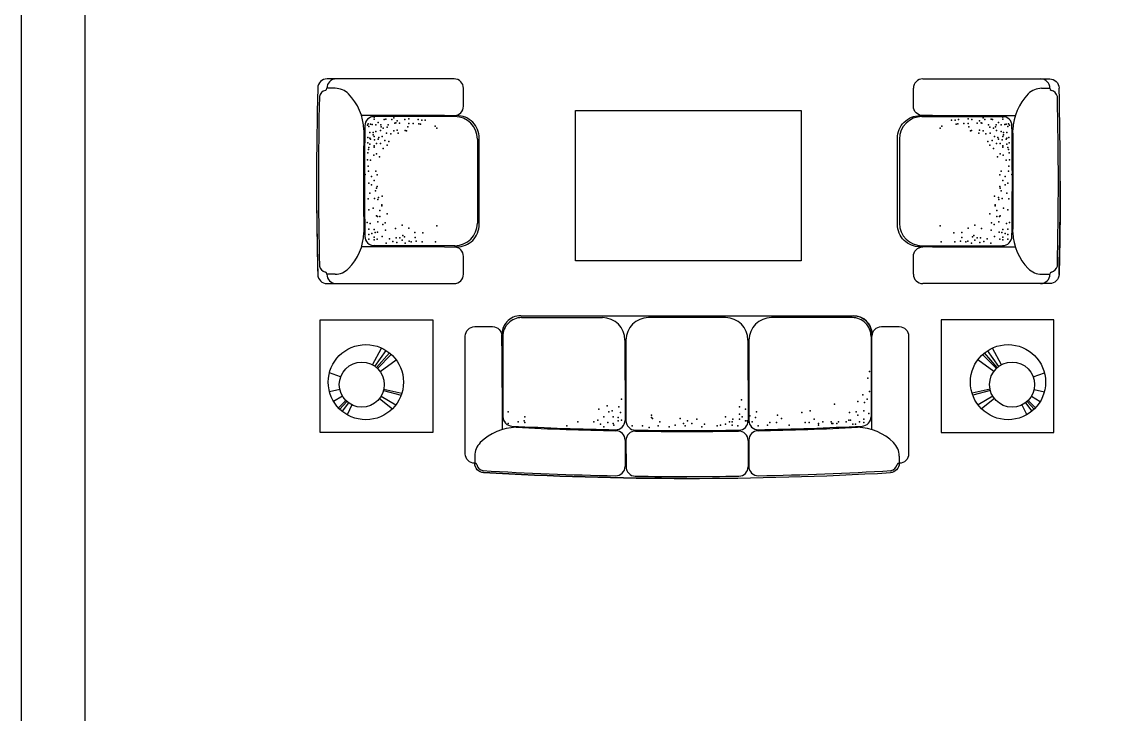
# Model space of a CAD drawing. Header units: inches. Extents: x 4.9 to 47.4, y 12.3 to 37.1.
# Drawn here: x 26.44 to 32.21, y 15.97 to 19.66 of the extents above; entities that cross this region are included whole.
import ezdxf

# ---------------------------------------------------------------- set-up
doc = ezdxf.new("R2010")
doc.units = ezdxf.units.IN
doc.header["$MEASUREMENT"] = 0
doc.layers.add('02', color=2, linetype='Continuous')
doc.layers.add('kadrbm', color=4, linetype='Continuous')

# ---------------------------------------------------------------- blocks, each defined once
blk = doc.blocks.new('kadrbm')
at = {"layer": 'kadrbm', "color": 4}
blk.add_lwpolyline([(0, 0), (0, 24.7972), (21, 24.7972), (21, 0), (0, 0)], close=True, dxfattribs=at)
blk.add_lwpolyline([(20.6631, 0.3257), (20.6631, 24.4603), (0.3369, 24.4603), (0.3369, 0.3257), (20.6631, 0.3257)], dxfattribs=at)

msp = doc.modelspace()

# ---------------------------------------------------------------- linework, layer by layer
at = {"layer": '02'}
for p, q in [((28.1109, 19.3006, -0.1), (28.0667, 19.3006, -0.1)), ((31.8721, 19.3006, -0.1), (31.9164, 19.3006, -0.1)), ((28.6923, 19.1555, -0.1), (28.2513, 19.1551, -0.1)), ((28.7482, 19.1502, -0.1), (28.3189, 19.1507, -0.1)), ((28.6923, 19.1555, -0.1), (28.7582, 19.1555, -0.1)), ((31.2908, 19.1555, -0.1), (31.2249, 19.1555, -0.1)), ((31.2349, 19.1502, -0.1), (31.6641, 19.1507, -0.1)), ((31.2908, 19.1555, -0.1), (31.7317, 19.1551, -0.1)), ((28.8682, 19.0302, -0.1), (28.8682, 18.5826, -0.1)), ((31.1149, 19.0302, -0.1), (31.1149, 18.5826, -0.1)), ((28.6923, 18.4558, -0.1), (28.2513, 18.4562, -0.1)), ((28.7482, 18.4626, -0.1), (28.3189, 18.463, -0.1)), ((28.6923, 18.4558, -0.1), (28.7582, 18.4558, -0.1)), ((31.2908, 18.4558, -0.1), (31.2249, 18.4558, -0.1)), ((31.2349, 18.4626, -0.1), (31.6642, 18.463, -0.1)), ((31.2908, 18.4558, -0.1), (31.7317, 18.4562, -0.1)), ((28.1109, 18.3108, -0.1), (28.0667, 18.3108, -0.1)), ((31.8721, 18.3108, -0.1), (31.9164, 18.3108, -0.1)), ((29.1037, 18.0796, -0.1), (29.5338, 18.0796, -0.1)), ((30.1888, 18.0796, -0.1), (29.7788, 18.0796, -0.1)), ((30.8638, 18.0796, -0.1), (30.4338, 18.0796, -0.1)), ((28.9988, 17.9296, -0.1), (28.9988, 17.9896, -0.1)), ((30.9687, 17.4828, -0.1), (30.9687, 17.9896, -0.1)), ((28.9988, 17.9296, -0.1), (28.9992, 17.4829, -0.1)), ((29.0037, 17.9795, -0.1), (29.0042, 17.5516, -0.1)), ((29.6538, 17.9596, -0.1), (29.6542, 17.5323, -0.1)), ((29.6588, 17.9596, -0.1), (29.6592, 17.5304, -0.1)), ((30.3088, 17.9596, -0.1), (30.3092, 17.5304, -0.1)), ((30.3138, 17.9596, -0.1), (30.3133, 17.5323, -0.1)), ((30.9638, 17.9795, -0.1), (30.9638, 17.5516, -0.1)), ((28.3097, 17.8283, -0.1), (28.3579, 17.9176, -0.1)), ((28.323, 17.82, -0.1), (28.3833, 17.9036, -0.1)), ((28.3315, 17.8133, -0.1), (28.3997, 17.8918, -0.1)), ((28.3365, 17.8087, -0.1), (28.4094, 17.8835, -0.1)), ((31.631, 17.8087, -0.1), (31.5581, 17.8835, -0.1)), ((31.6361, 17.8133, -0.1), (31.5678, 17.8918, -0.1)), ((31.6446, 17.82, -0.1), (31.5842, 17.9036, -0.1)), ((31.6578, 17.8283, -0.1), (31.6096, 17.9176, -0.1)), ((28.35, 17.793, -0.1), (28.4353, 17.8547, -0.1)), ((31.6176, 17.793, -0.1), (31.5322, 17.8547, -0.1)), ((28.1402, 17.7644, -0.1), (28.081, 17.7863, -0.1)), ((31.8274, 17.7644, -0.1), (31.8866, 17.7863, -0.1)), ((28.1355, 17.6969, -0.1), (28.0811, 17.6849, -0.1)), ((28.3701, 17.6979, -0.1), (28.4658, 17.6776, -0.1)), ((31.5974, 17.6979, -0.1), (31.5017, 17.6776, -0.1)), ((31.832, 17.6969, -0.1), (31.8864, 17.6849, -0.1)), ((28.1498, 17.6611, -0.1), (28.103, 17.633, -0.1)), ((28.1674, 17.6383, -0.1), (28.1282, 17.5995, -0.1)), ((28.3468, 17.6482, -0.1), (28.4154, 17.5939, -0.1)), ((28.3557, 17.6611, -0.1), (28.4335, 17.6145, -0.1)), ((28.3685, 17.6914, -0.1), (28.4619, 17.666, -0.1)), ((31.599, 17.6914, -0.1), (31.5056, 17.666, -0.1)), ((31.6119, 17.6611, -0.1), (31.534, 17.6145, -0.1)), ((31.6207, 17.6482, -0.1), (31.5521, 17.5939, -0.1)), ((31.8001, 17.6383, -0.1), (31.8394, 17.5995, -0.1)), ((31.8177, 17.6611, -0.1), (31.8646, 17.633, -0.1)), ((28.1729, 17.6331, -0.1), (28.1359, 17.5916, -0.1)), ((28.1815, 17.6262, -0.1), (28.148, 17.5809, -0.1)), ((28.2005, 17.6147, -0.1), (28.1752, 17.5622, -0.1)), ((31.767, 17.6147, -0.1), (31.7924, 17.5622, -0.1)), ((31.7861, 17.6262, -0.1), (31.8195, 17.5809, -0.1)), ((31.7946, 17.6331, -0.1), (31.8316, 17.5916, -0.1)), ((29.6543, 17.4273, -0.1), (29.6544, 17.2873, -0.1)), ((29.6593, 17.4253, -0.1), (29.6594, 17.2853, -0.1)), ((30.3093, 17.4254, -0.1), (30.3094, 17.2854, -0.1)), ((30.3132, 17.4273, -0.1), (30.3131, 17.2873, -0.1)), ((28.8538, 17.3425, -0.1), (28.8538, 17.3043, -0.1)), ((31.1138, 17.3425, -0.1), (31.1138, 17.304, -0.1)), ((31.1138, 17.304, -0.1), (31.1138, 17.304, -0.1))]:
    msp.add_line(p, q, dxfattribs=at)
at = {"layer": '02', "elevation": -0.1}
for points in [[(28.7441, 19.3506), (28.0683, 19.3506, 0.406633), (28.0183, 19.3019, 0.006524)], [(31.239, 19.3506), (31.9148, 19.3506, -0.406633), (31.9648, 19.3019, -0.006524)], [(28.7441, 19.1555, 0.413919), (28.7941, 19.2055), (28.7941, 19.3006, 0.414213)], [(31.2389, 19.1555, -0.413919), (31.189, 19.2055), (31.189, 19.3006, -0.414213)], [(28.7582, 18.4558, 0.414214), (28.8782, 18.5758), (28.8782, 19.0355, 0.414214), (28.7582, 19.1555)], [(31.2249, 18.4558, -0.414214), (31.1049, 18.5758), (31.1049, 19.0355, -0.414214), (31.2249, 19.1555)], [(28.0119, 18.8057, 0.006524), (28.0183, 18.3095, 0.406633), (28.0683, 18.2608), (28.7441, 18.2608, 0.414213)], [(31.9712, 18.8057, -0.006524), (31.9648, 18.3095, -0.406633), (31.9148, 18.2608), (31.239, 18.2608, -0.414213)], [(28.7941, 18.3108), (28.7941, 18.4058, 0.413919), (28.7441, 18.4558)], [(31.189, 18.3108), (31.189, 18.4058, -0.413919), (31.2389, 18.4558)], [(29.0988, 18.0896), (30.8687, 18.0896, -0.436149), (30.9687, 17.9814, -0.413919), (31.0187, 18.0314), (31.1138, 18.0314, -0.414214), (31.1638, 17.9814), (31.1638, 17.354, -0.414214), (31.1138, 17.304, -0.397665), (31.0666, 17.2541, -0.014245)], [(29.9838, 17.2234, -0.014245), (28.9009, 17.2541, -0.397665), (28.8538, 17.304, -0.414214), (28.8038, 17.354), (28.8038, 17.9814, -0.414214), (28.8538, 18.0314), (28.9488, 18.0314, -0.413919), (28.9988, 17.9814, -0.436149)]]:
    msp.add_lwpolyline(points, format="xyb", dxfattribs=at)
for points in [[(29.3908, 18.3827), (29.3908, 19.1827), (30.5923, 19.1827), (30.5923, 18.3827)], [(28.6307, 18.0684), (28.6307, 17.4684), (28.0307, 17.4684), (28.0307, 18.0684)], [(31.3368, 18.0684), (31.3368, 17.4684), (31.9368, 17.4684), (31.9368, 18.0684)]]:
    msp.add_lwpolyline(points, close=True, dxfattribs=at)
at = {"layer": '02'}
for centre, radius in [((28.2745, 17.7358, -0.1), 0.2), ((31.693, 17.7358, -0.1), 0.2), ((28.2527, 17.7227, -0.1), 0.12), ((31.7148, 17.7227, -0.1), 0.12)]:
    msp.add_circle(centre, radius, dxfattribs=at)
for centre, radius, start, end in [((28.1167, 19.3006, -0.1), 0.05, 90, 180), ((28.7441, 19.3006, -0.1), 0.05, 0, 90), ((31.239, 19.3006, -0.1), 0.05, 90, 180), ((31.8664, 19.3006, -0.1), 0.05, 0, 90), ((47.0275, 18.8085, -0.1), 19.0156, 178.51317, 181.50378), ((47.0275, 18.8085, -0.1), 19.0056, 178.64761, 181.3693), ((28.0667, 19.2497, -0.1), 0.04, 100.75565, 169.47426), ((28.0553, 19.2998, -0.1), 0.0114, 290.12436, 4.14052), ((28.1109, 19.2006, -0.1), 0.1, 44.55267, 90), ((27.9792, 19.0709, -0.1), 0.2848, 1.71036, 44.55267), ((32.0039, 19.0709, -0.1), 0.2848, 135.44733, 178.28964), ((31.8721, 19.2006, -0.1), 0.1, 90, 135.44733), ((31.9278, 19.2998, -0.1), 0.0114, 175.85948, 249.87564), ((31.9164, 19.2497, -0.1), 0.04, 10.52574, 79.24435), ((12.9556, 18.8085, -0.1), 19.0056, 358.6307, 1.35239), ((12.9556, 18.8085, -0.1), 19.0156, 358.49622, 1.48683), ((28.3189, 19.1007, -0.1), 0.05, 89.94236, 179.16513), ((28.7482, 19.0302, -0.1), 0.12, 0, 90), ((31.2349, 19.0302, -0.1), 0.12, 90, 180), ((31.6642, 19.1007, -0.1), 0.05, 0.83487, 90.05764), ((47.0275, 18.8085, -0.1), 18.7656, 179.16946, 180.84434), ((49.6756, 18.8094, -0.1), 21.4086, 179.21846, 180.79514), ((10.3075, 18.8094, -0.1), 21.4086, 359.20486, 0.78154), ((12.9556, 18.8085, -0.1), 18.7656, 359.15566, 0.83054), ((28.7482, 18.5826, -0.1), 0.12, 270, 0), ((31.2349, 18.5826, -0.1), 0.12, 180, 270), ((27.9792, 18.5404, -0.1), 0.2848, 315.44733, 358.28964), ((28.319, 18.513, -0.1), 0.05, 180.84941, 269.94236), ((31.6641, 18.513, -0.1), 0.05, 270.05764, 359.15059), ((32.0039, 18.5404, -0.1), 0.2848, 181.71036, 224.55267), ((28.0667, 18.3616, -0.1), 0.04, 190.52574, 259.24435), ((28.1109, 18.4108, -0.1), 0.1, 270, 315.44733), ((31.8721, 18.4108, -0.1), 0.1, 224.55267, 270), ((31.9164, 18.3616, -0.1), 0.04, 280.75565, 349.47426), ((28.0553, 18.3116, -0.1), 0.0114, 355.85948, 69.87564), ((28.1167, 18.3108, -0.1), 0.05, 180, 270), ((28.7441, 18.3108, -0.1), 0.05, 270, 0), ((31.239, 18.3108, -0.1), 0.05, 180, 270), ((31.8664, 18.3108, -0.1), 0.05, 270, 0), ((31.9278, 18.3116, -0.1), 0.0114, 110.12436, 184.14052), ((29.0988, 17.9896, -0.1), 0.1, 90, 184.37782), ((29.1037, 17.9796, -0.1), 0.1, 90, 180.05764), ((29.5338, 17.9596, -0.1), 0.12, 0, 90), ((29.7788, 17.9596, -0.1), 0.12, 90, 180), ((30.1888, 17.9596, -0.1), 0.12, 0, 90), ((30.4338, 17.9596, -0.1), 0.12, 90, 180), ((30.8638, 17.9796, -0.1), 0.1, 359.94236, 90), ((30.8687, 17.9896, -0.1), 0.1, 0, 90), ((29.0542, 17.5516, -0.1), 0.05, 180.05764, 267.14363), ((29.6042, 17.5323, -0.1), 0.05, 268.82901, 0.05764), ((29.7092, 17.5304, -0.1), 0.05, 180.05764, 269.15059), ((30.2592, 17.5303, -0.1), 0.05, 270.83487, 0.05764), ((30.3633, 17.5323, -0.1), 0.05, 179.94236, 271.17099), ((30.9138, 17.5516, -0.1), 0.05, 272.85769, 0), ((29.0834, 17.2108, -0.1), 0.2848, 91.71036, 134.55267), ((29.9866, 36.2389, -0.1), 18.7606, 267.14363, 268.82901), ((29.9866, 36.2389, -0.1), 18.7656, 267.2155, 268.83586), ((29.6043, 17.4272, -0.1), 0.05, 0.05764, 88.83586), ((29.7093, 17.4254, -0.1), 0.05, 89.15566, 180.05764), ((29.9866, 36.2389, -0.1), 18.7606, 269.15059, 270.83487), ((29.9866, 36.2389, -0.1), 18.7656, 269.15566, 270.83054), ((30.2593, 17.4253, -0.1), 0.05, 0.05764, 90.83054), ((30.3632, 17.4272, -0.1), 0.05, 91.16414, 179.94236), ((29.981, 36.2389, -0.1), 18.7656, 271.16414, 272.7845), ((29.981, 36.2389, -0.1), 18.7606, 271.17099, 272.85769), ((30.8841, 17.2108, -0.1), 0.2848, 45.44733, 88.28964), ((28.9538, 17.3425, -0.1), 0.1, 134.55267, 180), ((31.0138, 17.3425, -0.1), 0.1, 0, 45.44733), ((28.8546, 17.2926, -0.1), 0.0114, 20.12436, 94.14052), ((28.9046, 17.304, -0.1), 0.04, 190.75565, 259.47426), ((31.0629, 17.304, -0.1), 0.04, 280.52574, 349.24435), ((31.1129, 17.2926, -0.1), 0.0114, 85.85948, 159.87564), ((29.9866, 36.2389, -0.1), 19.0056, 266.71442, 268.84489), ((29.9866, 36.2389, -0.1), 19.0156, 266.72702, 273.25601), ((29.6044, 17.2872, -0.1), 0.05, 268.84489, 0.05764), ((29.7094, 17.2854, -0.1), 0.05, 180.05764, 269.16232), ((29.9866, 36.2389, -0.1), 19.0056, 269.16232, 270.82483), ((30.2594, 17.2853, -0.1), 0.05, 270.82483, 0.05764), ((30.3631, 17.2872, -0.1), 0.05, 179.94236, 271.15511), ((29.981, 36.2389, -0.1), 19.0056, 271.15511, 273.28815)]:
    msp.add_arc(centre, radius, start, end, dxfattribs=at)
for p in [(28.3088, 19.1505, -0.1), (28.3178, 19.1461, -0.1), (28.3178, 19.1371, -0.1), (28.3803, 19.1371, -0.1), (28.4232, 19.1428, -0.1), (28.5027, 19.1389, -0.1), (31.4804, 19.1389, -0.1), (31.5599, 19.1428, -0.1), (31.6028, 19.1371, -0.1), (31.6653, 19.1461, -0.1), (31.6653, 19.1371, -0.1), (31.6742, 19.1505, -0.1), (28.2826, 19.1045, -0.1), (28.2868, 19.1117, -0.1), (28.291, 19.097, -0.1), (28.2994, 19.1096, -0.1), (28.3078, 19.1075, -0.1), (28.3267, 19.1059, -0.1), (28.3401, 19.1193, -0.1), (28.3535, 19.1059, -0.1), (28.356, 19.0949, -0.1), (28.3665, 19.0886, -0.1), (28.3727, 19.1347, -0.1), (28.3874, 19.0943, -0.1), (28.3937, 19.1059, -0.1), (28.413, 19.1351, -0.1), (28.4295, 19.1148, -0.1), (28.4334, 19.1172, -0.1), (28.4411, 19.1274, -0.1), (28.4538, 19.1147, -0.1), (28.482, 19.1351, -0.1), (28.4985, 19.0949, -0.1), (28.5027, 19.1138, -0.1), (28.5257, 19.1138, -0.1), (28.5535, 19.1351, -0.1), (28.5572, 19.1117, -0.1), (28.5656, 19.1096, -0.1), (28.5719, 19.1305, -0.1), (28.5907, 19.1305, -0.1), (28.6431, 19.0991, -0.1), (28.6515, 19.0886, -0.1), (31.3316, 19.0886, -0.1), (31.34, 19.0991, -0.1), (31.3924, 19.1305, -0.1), (31.4112, 19.1305, -0.1), (31.4175, 19.1096, -0.1), (31.4259, 19.1117, -0.1), (31.4296, 19.1351, -0.1), (31.4573, 19.1138, -0.1), (31.4804, 19.1138, -0.1), (31.4846, 19.0949, -0.1), (31.5011, 19.1351, -0.1), (31.5292, 19.1147, -0.1), (31.542, 19.1274, -0.1), (31.5497, 19.1172, -0.1), (31.5536, 19.1148, -0.1), (31.5701, 19.1351, -0.1), (31.5893, 19.1059, -0.1), (31.5957, 19.0943, -0.1), (31.6103, 19.1347, -0.1), (31.6166, 19.0886, -0.1), (31.6271, 19.0949, -0.1), (31.6296, 19.1059, -0.1), (31.643, 19.1193, -0.1), (31.6564, 19.1059, -0.1), (31.6753, 19.1075, -0.1), (31.6837, 19.1096, -0.1), (31.6921, 19.097, -0.1), (31.6963, 19.1117, -0.1), (31.7004, 19.1045, -0.1), (28.2852, 19.0381, -0.1), (28.2954, 19.0657, -0.1), (28.2954, 19.0355, -0.1), (28.2999, 19.03, -0.1), (28.3133, 19.0657, -0.1), (28.3133, 19.0523, -0.1), (28.3183, 19.0446, -0.1), (28.3204, 19.0258, -0.1), (28.3267, 19.0702, -0.1), (28.3401, 19.03, -0.1), (28.344, 19.0381, -0.1), (28.3518, 19.0761, -0.1), (28.3619, 19.0432, -0.1), (28.3746, 19.0228, -0.1), (28.3849, 19.0611, -0.1), (28.4079, 19.0585, -0.1), (28.4232, 19.0738, -0.1), (28.4419, 19.0782, -0.1), (28.4461, 19.0614, -0.1), (28.4845, 19.0764, -0.1), (28.4901, 19.074, -0.1), (31.493, 19.074, -0.1), (31.4986, 19.0764, -0.1), (31.537, 19.0614, -0.1), (31.5412, 19.0782, -0.1), (31.5599, 19.0738, -0.1), (31.5752, 19.0585, -0.1), (31.5982, 19.0611, -0.1), (31.6084, 19.0228, -0.1), (31.6212, 19.0432, -0.1), (31.6313, 19.0761, -0.1), (31.6391, 19.0381, -0.1), (31.643, 19.03, -0.1), (31.6564, 19.0702, -0.1), (31.6627, 19.0258, -0.1), (31.6648, 19.0446, -0.1), (31.6698, 19.0657, -0.1), (31.6698, 19.0523, -0.1), (31.6832, 19.03, -0.1), (31.6876, 19.0657, -0.1), (31.6876, 19.0355, -0.1), (31.6979, 19.0381, -0.1), (28.2847, 19.0111, -0.1), (28.2878, 18.9743, -0.1), (28.291, 18.9853, -0.1), (28.2954, 19.0032, -0.1), (28.3183, 18.9943, -0.1), (28.3184, 18.987, -0.1), (28.3312, 19.0075, -0.1), (28.3516, 19.0075, -0.1), (28.367, 18.9794, -0.1), (28.3874, 18.9972, -0.1), (28.3976, 19.0177, -0.1), (31.5854, 19.0177, -0.1), (31.5957, 18.9972, -0.1), (31.6161, 18.9794, -0.1), (31.6314, 19.0075, -0.1), (31.6519, 19.0075, -0.1), (31.6647, 18.987, -0.1), (31.6648, 18.9943, -0.1), (31.6876, 19.0032, -0.1), (31.6921, 18.9853, -0.1), (31.6953, 18.9743, -0.1), (31.6984, 19.0111, -0.1), (28.2826, 18.9189, -0.1), (28.2847, 18.9566, -0.1), (28.2999, 18.9183, -0.1), (28.3162, 18.9441, -0.1), (28.3312, 18.9513, -0.1), (28.3465, 18.936, -0.1), (31.6365, 18.936, -0.1), (31.6519, 18.9513, -0.1), (31.6669, 18.9441, -0.1), (31.6832, 18.9183, -0.1), (31.6984, 18.9566, -0.1), (31.7004, 18.9189, -0.1), (28.2865, 18.8854, -0.1), (28.2878, 18.8594, -0.1), (28.3267, 18.8586, -0.1), (31.6564, 18.8586, -0.1), (31.6953, 18.8594, -0.1), (31.6966, 18.8854, -0.1), (28.2699, 18.8415, -0.1), (28.291, 18.7961, -0.1), (28.3044, 18.8318, -0.1), (28.3178, 18.8095, -0.1), (28.3338, 18.839, -0.1), (31.6493, 18.839, -0.1), (31.6653, 18.8095, -0.1), (31.6787, 18.8318, -0.1), (31.6921, 18.7961, -0.1), (31.7132, 18.8415, -0.1), (28.2954, 18.7425, -0.1), (28.3044, 18.7872, -0.1), (28.3261, 18.7547, -0.1), (28.3312, 18.7693, -0.1), (28.3338, 18.7777, -0.1), (31.6493, 18.7777, -0.1), (31.6519, 18.7693, -0.1), (31.657, 18.7547, -0.1), (31.6787, 18.7872, -0.1), (31.6876, 18.7425, -0.1), (28.2865, 18.7113, -0.1), (28.321, 18.7139, -0.1), (28.3389, 18.7088, -0.1), (28.3414, 18.719, -0.1), (28.3593, 18.6807, -0.1), (28.3593, 18.6756, -0.1), (28.3619, 18.7266, -0.1), (31.6212, 18.7266, -0.1), (31.6238, 18.6807, -0.1), (31.6238, 18.6756, -0.1), (31.6417, 18.719, -0.1), (31.6442, 18.7088, -0.1), (31.6621, 18.7139, -0.1), (31.6966, 18.7113, -0.1), (28.291, 18.6532, -0.1), (28.3133, 18.6621, -0.1), (28.3312, 18.622, -0.1), (28.3356, 18.6175, -0.1), (28.349, 18.6175, -0.1), (28.3491, 18.65, -0.1), (28.3874, 18.6322, -0.1), (31.5957, 18.6322, -0.1), (31.634, 18.65, -0.1), (31.634, 18.6175, -0.1), (31.6474, 18.6175, -0.1), (31.6519, 18.622, -0.1), (31.6698, 18.6621, -0.1), (31.6921, 18.6532, -0.1), (28.282, 18.586, -0.1), (28.298, 18.5811, -0.1), (28.3389, 18.5888, -0.1), (28.3644, 18.576, -0.1), (28.3772, 18.5837, -0.1), (28.4671, 18.5711, -0.1), (28.6515, 18.569, -0.1), (31.3316, 18.569, -0.1), (31.516, 18.5711, -0.1), (31.6059, 18.5837, -0.1), (31.6187, 18.576, -0.1), (31.6442, 18.5888, -0.1), (31.6851, 18.5811, -0.1), (31.701, 18.586, -0.1), (28.2903, 18.5224, -0.1), (28.291, 18.5503, -0.1), (28.3056, 18.5275, -0.1), (28.3184, 18.5479, -0.1), (28.3184, 18.5071, -0.1), (28.3235, 18.5326, -0.1), (28.3363, 18.5352, -0.1), (28.3619, 18.5122, -0.1), (28.3797, 18.5454, -0.1), (28.4314, 18.5543, -0.1), (28.436, 18.5045, -0.1), (28.4545, 18.504, -0.1), (28.4717, 18.5173, -0.1), (28.4796, 18.5103, -0.1), (28.5027, 18.5564, -0.1), (28.5356, 18.5326, -0.1), (28.5362, 18.5061, -0.1), (28.5781, 18.5313, -0.1), (31.4049, 18.5313, -0.1), (31.4469, 18.5061, -0.1), (31.4475, 18.5326, -0.1), (31.4804, 18.5564, -0.1), (31.5034, 18.5103, -0.1), (31.5113, 18.5173, -0.1), (31.5286, 18.504, -0.1), (31.5471, 18.5045, -0.1), (31.5516, 18.5543, -0.1), (31.6033, 18.5454, -0.1), (31.6212, 18.5122, -0.1), (31.6468, 18.5352, -0.1), (31.6595, 18.5326, -0.1), (31.6647, 18.5479, -0.1), (31.6647, 18.5071, -0.1), (31.6774, 18.5275, -0.1), (31.6921, 18.5503, -0.1), (31.6928, 18.5224, -0.1), (28.291, 18.4967, -0.1), (28.3184, 18.4943, -0.1), (28.3338, 18.4969, -0.1), (28.3823, 18.4765, -0.1), (28.4002, 18.4994, -0.1), (28.4181, 18.4841, -0.1), (28.4398, 18.4789, -0.1), (28.4671, 18.4915, -0.1), (28.4838, 18.4768, -0.1), (28.5048, 18.4873, -0.1), (28.5153, 18.4831, -0.1), (28.5425, 18.4873, -0.1), (28.5739, 18.4831, -0.1), (28.6452, 18.4831, -0.1), (31.3379, 18.4831, -0.1), (31.4091, 18.4831, -0.1), (31.4406, 18.4873, -0.1), (31.4678, 18.4831, -0.1), (31.4783, 18.4873, -0.1), (31.4992, 18.4768, -0.1), (31.516, 18.4915, -0.1), (31.5433, 18.4789, -0.1), (31.565, 18.4841, -0.1), (31.5829, 18.4994, -0.1), (31.6008, 18.4765, -0.1), (31.6493, 18.4969, -0.1), (31.6647, 18.4943, -0.1), (31.6921, 18.4967, -0.1), (30.9476, 17.7571, -0.1), (30.9565, 17.7928, -0.1), (29.6348, 17.6454, -0.1), (30.2734, 17.6409, -0.1), (30.9208, 17.6677, -0.1), (30.9431, 17.6454, -0.1), (30.9565, 17.6856, -0.1), (29.5143, 17.5918, -0.1), (29.5589, 17.6096, -0.1), (29.5857, 17.5828, -0.1), (29.6214, 17.6052, -0.1), (30.2644, 17.6052, -0.1), (30.2957, 17.5918, -0.1), (30.6395, 17.5828, -0.1), (30.769, 17.6186, -0.1), (30.894, 17.632, -0.1), (30.9253, 17.5828, -0.1), (30.9298, 17.6275, -0.1), (29.0142, 17.5248, -0.1), (29.032, 17.5784, -0.1), (29.0856, 17.5248, -0.1), (29.1169, 17.5292, -0.1), (29.1213, 17.5516, -0.1), (29.4026, 17.5248, -0.1), (29.4875, 17.5248, -0.1), (29.5098, 17.5337, -0.1), (29.5411, 17.5516, -0.1), (29.5679, 17.5784, -0.1), (29.5902, 17.5516, -0.1), (29.617, 17.5471, -0.1), (29.617, 17.5292, -0.1), (29.6304, 17.5739, -0.1), (29.6348, 17.5337, -0.1), (29.7956, 17.5605, -0.1), (29.7956, 17.5471, -0.1), (29.8, 17.5426, -0.1), (29.8402, 17.5248, -0.1), (29.9474, 17.5426, -0.1), (29.9876, 17.5292, -0.1), (30.0367, 17.5382, -0.1), (30.1885, 17.5516, -0.1), (30.2108, 17.5248, -0.1), (30.2242, 17.5248, -0.1), (30.2287, 17.5382, -0.1), (30.2644, 17.565, -0.1), (30.2644, 17.5382, -0.1), (30.2778, 17.5516, -0.1), (30.2957, 17.5292, -0.1), (30.3046, 17.5292, -0.1), (30.318, 17.556, -0.1), (30.3314, 17.5248, -0.1), (30.3493, 17.5471, -0.1), (30.3537, 17.5784, -0.1), (30.4654, 17.5605, -0.1), (30.4877, 17.5426, -0.1), (30.5949, 17.5739, -0.1), (30.6618, 17.5382, -0.1), (30.7065, 17.5248, -0.1), (30.7511, 17.5248, -0.1), (30.7913, 17.5248, -0.1), (30.8315, 17.5248, -0.1), (30.8449, 17.5337, -0.1), (30.8494, 17.5739, -0.1), (30.8538, 17.5337, -0.1), (30.8851, 17.5784, -0.1), (30.894, 17.5605, -0.1), (30.903, 17.5248, -0.1), (30.9253, 17.5382, -0.1), (30.9521, 17.5694, -0.1), (29.032, 17.5158, -0.1), (29.1213, 17.5203, -0.1), (29.3446, 17.5024, -0.1), (29.5232, 17.5113, -0.1), (29.5411, 17.4979, -0.1), (29.5634, 17.5203, -0.1), (29.5902, 17.5158, -0.1), (29.5946, 17.5069, -0.1), (29.6929, 17.5024, -0.1), (29.7465, 17.5024, -0.1), (29.7822, 17.4935, -0.1), (29.8313, 17.5024, -0.1), (29.8894, 17.4979, -0.1), (29.9206, 17.5069, -0.1), (29.9653, 17.5158, -0.1), (29.9742, 17.5024, -0.1), (30.0099, 17.5158, -0.1), (30.0635, 17.4979, -0.1), (30.0769, 17.5113, -0.1), (30.1439, 17.5024, -0.1), (30.1617, 17.5069, -0.1), (30.1885, 17.5113, -0.1), (30.2242, 17.5069, -0.1), (30.2555, 17.5024, -0.1), (30.3091, 17.5203, -0.1), (30.3627, 17.5024, -0.1), (30.4118, 17.5069, -0.1), (30.4252, 17.5203, -0.1), (30.4609, 17.5203, -0.1), (30.5279, 17.5069, -0.1), (30.6127, 17.5203, -0.1), (30.635, 17.5203, -0.1), (30.6842, 17.5158, -0.1), (30.6842, 17.5069, -0.1), (30.7556, 17.5158, -0.1), (30.7601, 17.5158, -0.1), (30.7824, 17.5158, -0.1), (30.8672, 17.5113, -0.1), (30.8806, 17.5113, -0.1), (30.9253, 17.5203, -0.1)]:
    msp.add_point(p, dxfattribs=at)

# ---------------------------------------------------------------- block references
at = {"layer": 'kadrbm'}
msp.add_blockref('kadrbm', (26.442, 12.2779), dxfattribs=at)

doc.saveas('drawing.dxf')
